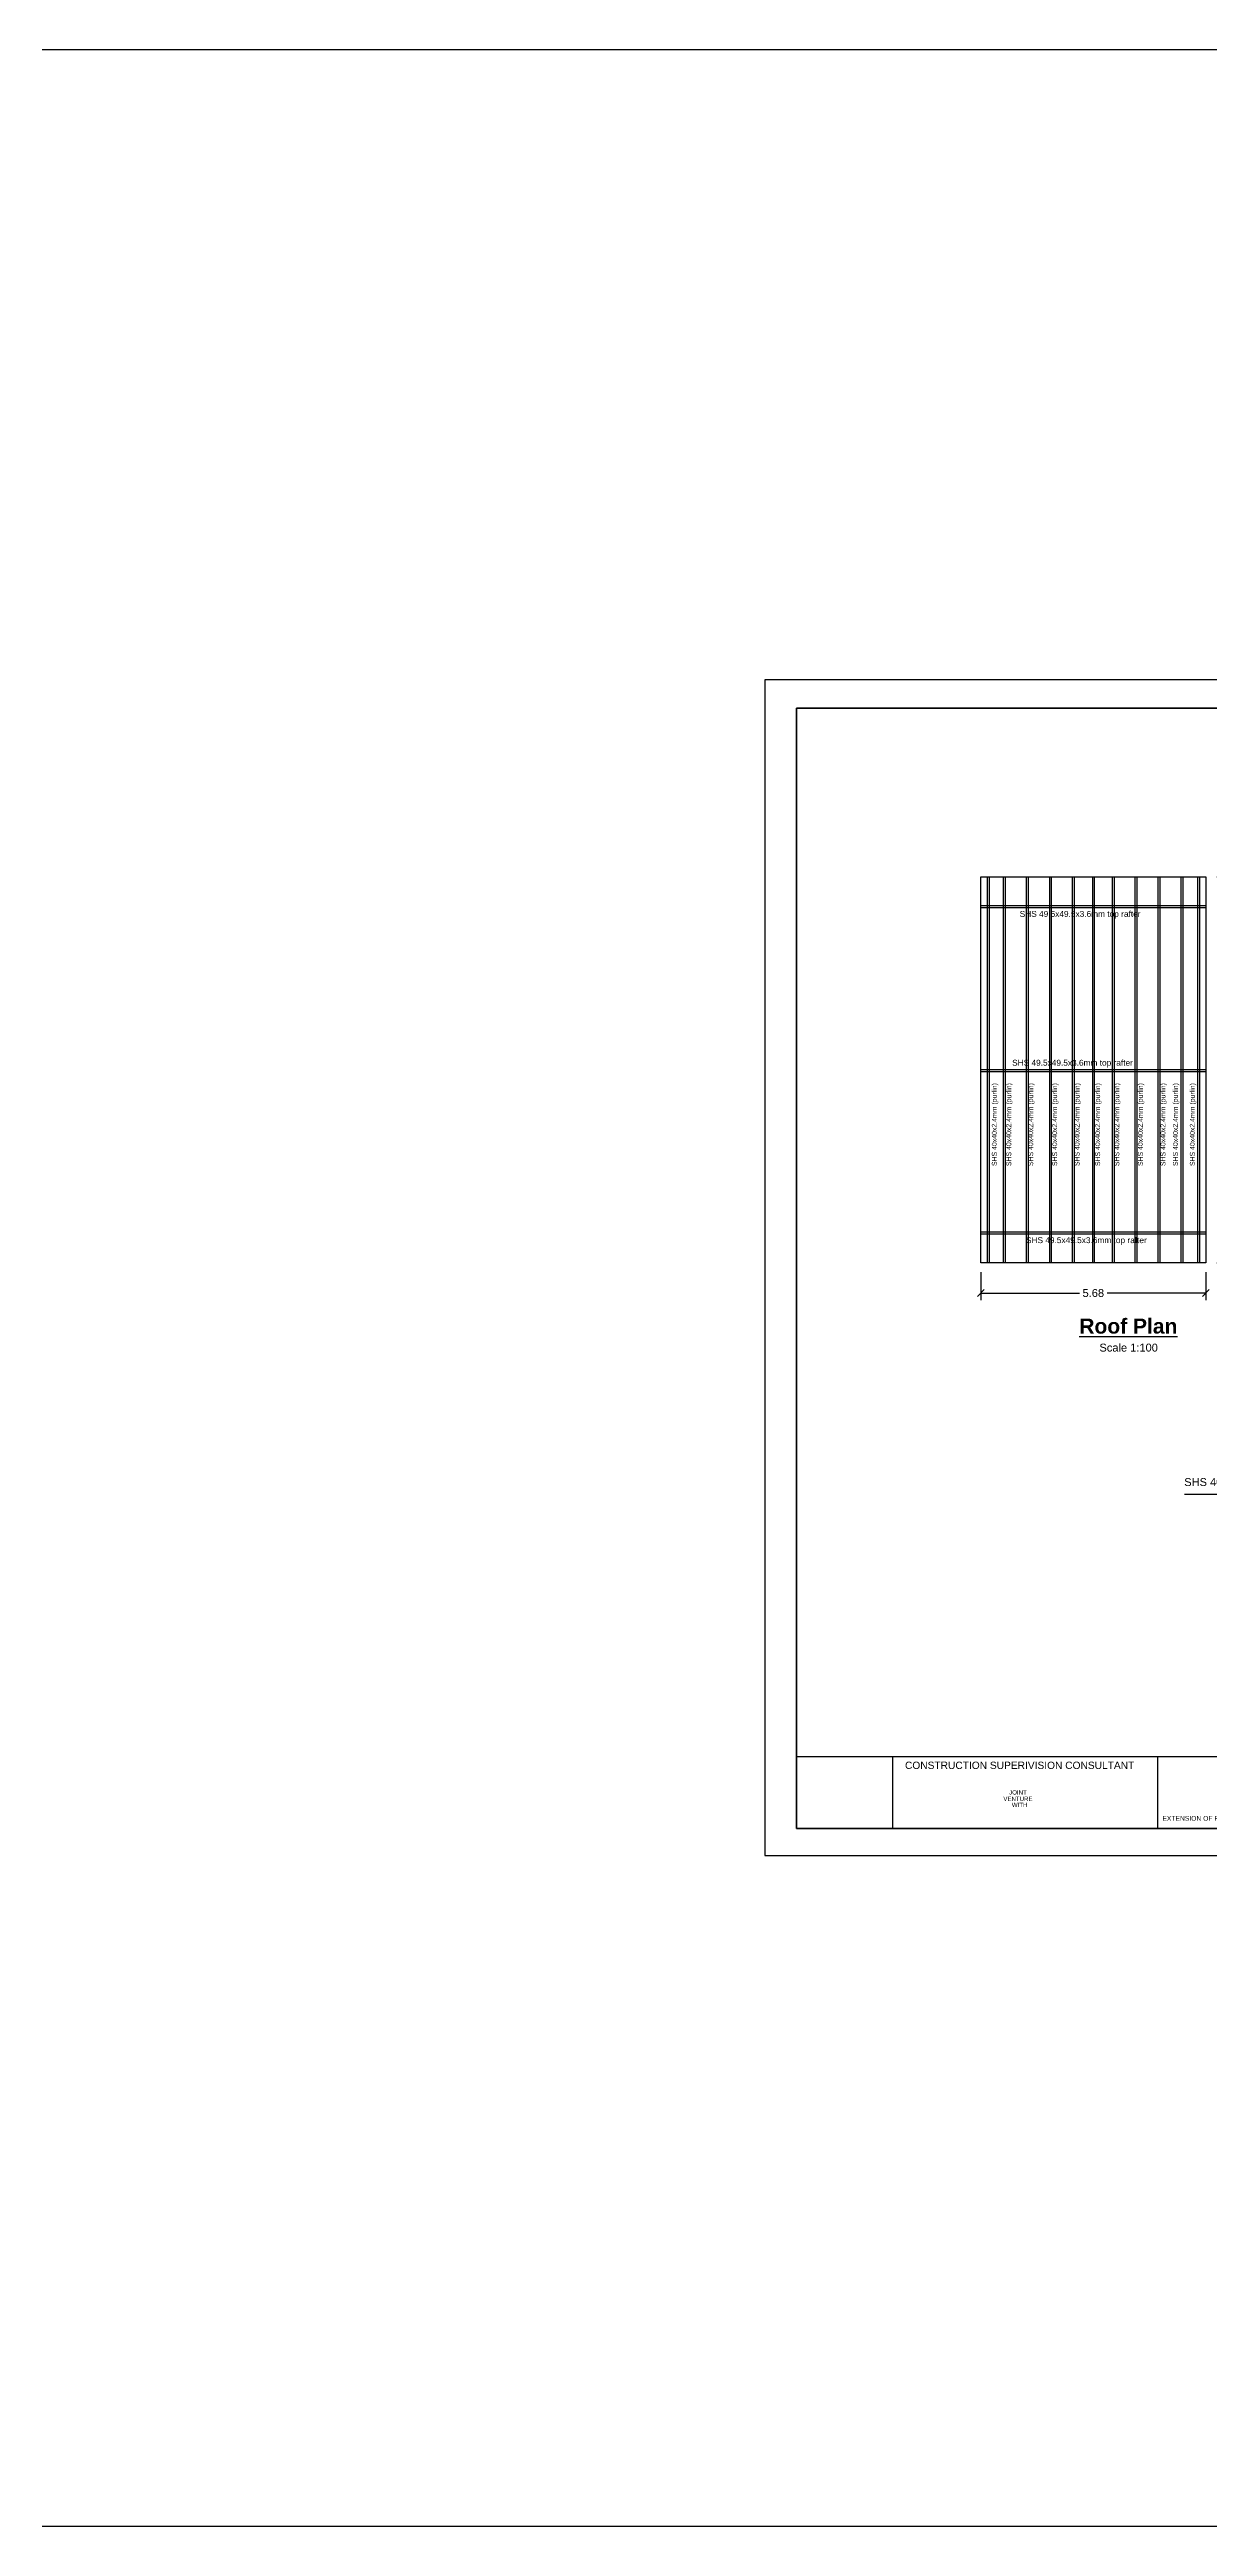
# Model space of a CAD drawing. Header units: metres. Extents: x 428 to 3974, y -4076 to 3914.
# Drawn here: x 1117.3 to 1146.6, y -410.5 to -347.9 of the extents above; entities that cross this region are included whole.
import ezdxf
from ezdxf.enums import TextEntityAlignment as Align

# ---------------------------------------------------------------- set-up
doc = ezdxf.new("R2010")
doc.units = ezdxf.units.M
doc.header["$MEASUREMENT"] = 0
doc.header["$PDMODE"] = 2
doc.linetypes.add('CONTINOUS', pattern=[0])
for name, color, linetype in [('Dimension', 7, 'Continuous'), ('Frame', 7, 'Continuous'), ('Roof', 221, 'CONTINOUS'), ('trench', 7, 'Continuous'), ('wall', 150, 'Continuous'), ('window', 2, 'Continuous')]:
    doc.layers.add(name, color=color, linetype=linetype)
doc.styles.add('ARIAL', font='arial.ttf')
doc.styles.add('labor camp', font='arial.ttf')
doc.dimstyles.new('1@100', dxfattribs={"dimtxt": 0.2, "dimasz": 0.175, "dimexe": 0.18, "dimexo": 0.0625, "dimgap": 0.09, "dimtad": 0, "dimtih": 1, "dimtoh": 1, "dimzin": 0, "dimdsep": 46, "dimtxsty": 'labor camp', "dimblk": 'OBLIQUE', "dimcen": 0.09, "dimadec": 0, "dimazin": 0, "dimtfac": 1, "dimtofl": 0, "dimtmove": 1, "dimatfit": 3, "dimfxl": 0.525, "dimfxlon": 1, "dimtolj": 1, "dimtzin": 0, "dimarcsym": 0})
doc.dimstyles.new('Copy of 1@25', dxfattribs={"dimtxt": 1, "dimasz": 0.15, "dimexe": 0.01, "dimexo": 0.45, "dimgap": 0.09, "dimtad": 0, "dimtih": 1, "dimtoh": 1, "dimlfac": 0.04, "dimzin": 0, "dimdsep": 46, "dimtxsty": 'labor camp', "dimblk": 'OBLIQUE', "dimcen": 0.09, "dimadec": 0, "dimazin": 0, "dimtfac": 1, "dimtofl": 0, "dimtmove": 1, "dimatfit": 3, "dimfxl": 0.1, "dimfxlon": 1, "dimtolj": 1, "dimtzin": 0, "dimarcsym": 0})

# ---------------------------------------------------------------- blocks, each defined once
blk = doc.blocks.new('_Oblique')
at = {"color": 0, "linetype": 'ByBlock', "lineweight": -2}
blk.add_line((-0.5, -0.5), (0.5, 0.5), dxfattribs=at)
blk = doc.blocks.new('*D186')
at = {"layer": 'Defpoints', "color": 0, "transparency": 16777216}
for p in [(1140.841, -378.542), (1146.525, -378.542), (1146.525, -379.305)]:
    blk.add_point(p, dxfattribs=at)
at = {"layer": 'window', "color": 0, "lineweight": -2, "transparency": 16777216}
for p, q in [((1140.841, -378.78), (1140.841, -379.485)), ((1146.525, -378.78), (1146.525, -379.485)), ((1140.841, -379.305), (1143.333, -379.305)), ((1146.525, -379.305), (1144.033, -379.305))]:
    blk.add_line(p, q, dxfattribs=at)
at = {"layer": 'window', "color": 0, "lineweight": -2, "transparency": 16777216, "xscale": 0.175, "yscale": 0.175, "zscale": 0.175, "rotation": 180}
blk.add_blockref('_Oblique', (1140.841, -379.305), dxfattribs=at)
at = {"layer": 'window', "color": 0, "lineweight": -2, "transparency": 16777216, "xscale": 0.175, "yscale": 0.175, "zscale": 0.175}
blk.add_blockref('_Oblique', (1146.525, -379.305), dxfattribs=at)
at = {"layer": 'window', "color": 0, "lineweight": 5, "transparency": 16777216, "insert": (1143.683, -379.305), "char_height": 0.2, "attachment_point": 5, "style": 'labor camp'}
blk.add_mtext('\\A1;5.68', dxfattribs=at)
blk = doc.blocks.new('*D187')
at = {"layer": 'Defpoints', "color": 0, "transparency": 16777216}
for p in [(1146.525, -368.792), (1146.525, -378.542), (1147.328, -378.542)]:
    blk.add_point(p, dxfattribs=at)
at = {"layer": 'window', "color": 0, "lineweight": -2, "transparency": 16777216}
for p, q in [((1146.803, -368.792), (1147.508, -368.792)), ((1147.328, -368.792), (1147.328, -373.475)), ((1147.328, -378.542), (1147.328, -373.859)), ((1146.803, -378.542), (1147.508, -378.542))]:
    blk.add_line(p, q, dxfattribs=at)
at = {"layer": 'window', "color": 0, "lineweight": -2, "transparency": 16777216, "xscale": 0.175, "yscale": 0.175, "zscale": 0.175}
for p, rotation in [((1147.328, -368.792), 90), ((1147.328, -378.542), 270)]:
    blk.add_blockref('_Oblique', p, dxfattribs=dict(at, rotation=rotation))
at = {"layer": 'window', "color": 0, "lineweight": 5, "transparency": 16777216, "insert": (1147.328, -373.667), "char_height": 0.2, "attachment_point": 5, "style": 'labor camp'}
blk.add_mtext('\\A1;9.75', dxfattribs=at)

msp = doc.modelspace()

# ---------------------------------------------------------------- linework, layer by layer
at = {"layer": 'Defpoints', "color": 3}
msp.add_lwpolyline([(1177.383, -393.516), (1177.383, -363.816), (1135.383, -363.816), (1135.383, -393.516)], close=True, dxfattribs=at)
at = {"layer": 'Frame', "color": 6, "linetype": 'Continuous', "lineweight": 35}
for p, q in [((1176.644, -364.528), (1136.183, -364.528)), ((1136.183, -364.528), (1136.183, -392.828)), ((1136.183, -392.828), (1176.644, -392.828))]:
    msp.add_line(p, q, dxfattribs=at)
at = {"layer": 'Frame', "linetype": 'Continuous', "lineweight": 30}
for p, q in [((1172.351, -391.022), (1136.183, -391.022)), ((1138.615, -392.814), (1138.615, -391.022)), ((1145.315, -392.814), (1145.315, -391.022))]:
    msp.add_line(p, q, dxfattribs=at)
at = {"layer": 'Roof', "color": 5, "lineweight": -2}
for p, q in [((1140.841, -368.792), (1146.525, -368.792)), ((1140.841, -378.542), (1140.841, -368.792)), ((1146.525, -368.792), (1146.525, -378.542)), ((1146.525, -378.542), (1140.841, -378.542))]:
    msp.add_line(p, q, dxfattribs=at)
at = {"layer": 'Roof'}
for p, q in [((1140.999, -368.792), (1140.999, -378.542)), ((1141.048, -368.792), (1141.048, -378.542)), ((1141.406, -368.792), (1141.406, -378.542)), ((1141.454, -368.792), (1141.454, -378.542)), ((1141.987, -368.792), (1141.987, -378.542)), ((1142.035, -368.792), (1142.035, -378.542)), ((1142.573, -368.792), (1142.573, -378.542)), ((1142.621, -368.792), (1142.621, -378.542)), ((1143.152, -368.792), (1143.152, -378.542)), ((1143.2, -368.792), (1143.2, -378.542)), ((1143.658, -368.792), (1143.658, -378.542)), ((1143.708, -368.792), (1143.708, -378.542)), ((1144.162, -368.792), (1144.162, -378.542)), ((1144.211, -368.792), (1144.211, -378.542)), ((1144.73, -368.792), (1144.73, -378.542)), ((1144.779, -368.792), (1144.779, -378.542)), ((1145.313, -368.792), (1145.313, -378.542)), ((1145.362, -368.792), (1145.362, -378.542)), ((1145.896, -368.792), (1145.896, -378.542)), ((1145.946, -368.792), (1145.946, -378.542)), ((1146.318, -368.792), (1146.318, -378.542)), ((1146.366, -368.792), (1146.366, -378.542))]:
    msp.add_line(p, q, dxfattribs=at)
at = {"layer": 'trench'}
msp.add_lwpolyline([(942.934, -347.896), (1189.471, -347.896), (1189.471, -410.459), (942.934, -410.459)], close=True, dxfattribs=at)
at = {"layer": 'wall', "color": 40}
for p, q in [((1140.841, -369.516), (1146.525, -369.516)), ((1140.841, -369.566), (1146.525, -369.566)), ((1146.525, -373.667), (1140.841, -373.667)), ((1146.525, -373.717), (1140.841, -373.717)), ((1146.525, -377.768), (1140.841, -377.768)), ((1146.525, -377.818), (1140.841, -377.818))]:
    msp.add_line(p, q, dxfattribs=at)

# ---------------------------------------------------------------- texts
at = {"layer": 'Dimension', "style": 'labor camp'}
for s, insert, char_height, width, attachment_point in [('SHS 49.5x49.5x3.6mm top rafter', (1143.349, -369.751), 0.15, 3.4984, 5), ('SHS 49.5x49.5x3.6mm top rafter', (1143.157, -373.511), 0.15, 3.4984, 5), ('SHS 49.5x49.5x3.6mm top rafter', (1143.507, -377.992), 0.15, 3.4984, 5), ('{\\fArial|b1|i0|c0|p34;\\H1.086x;     \\LRoof Plan\\l\\P\\L  \\H0.9211x;\\l       \\fArial|b0|i0|c0|p34;\\H0.5714x;Scale 1:100}', (1142.591, -379.95), 0.35, 4.21981, 1), ('\\pt4;SHS 40x40.5x2.4mm (Purlin)', (1145.979, -383.979), 0.2, 3.78256, 1)]:
    msp.add_mtext(s, dxfattribs=dict(at, insert=insert, char_height=char_height, width=width, attachment_point=attachment_point))
at = {"layer": 'Dimension', "char_height": 0.125, "width": 2.48036, "attachment_point": 5, "rotation": 90, "style": 'labor camp'}
for insert in [(1141.305, -375.05), (1141.671, -375.05), (1142.224, -375.05), (1142.829, -375.05), (1143.395, -375.05), (1143.915, -375.05), (1144.4, -375.05), (1144.994, -375.05), (1145.565, -375.05), (1145.879, -375.05), (1146.307, -375.05)]:
    msp.add_mtext('SHS 40x40x2.4mm (purlin)\\P ', dxfattribs=dict(at, insert=insert))
at = {"layer": 'Frame', "color": 7, "linetype": 'Continuous', "style": 'ARIAL'}
msp.add_text('CONSTRUCTION SUPERIVISION CONSULTANT', height=0.18429, dxfattribs=at).set_placement((1138.925, -391.326))
for s, height, p in [('VENTURE ', 0.1103, (1141.8, -392.081)), ('JOINT ', 0.1103, (1141.8, -391.917)), (' WITH', 0.1103, (1141.8, -392.234)), ('EXTENSION OF PARALLEL TAXIWAY TO CONNECT RUNWAY 02 END AT TIA AND ASSOCITED WORKS', 0.12178, (1149.581, -392.573))]:
    msp.add_text(s, height=height, dxfattribs=at).set_placement(p, align=Align.MIDDLE)

# ---------------------------------------------------------------- dimensions: what is measured, and where the dimension line sits
at = {"layer": 'window', "color": 0, "lineweight": 5}
dim = msp.add_linear_dim(base=(1147.328, -378.542), p1=(1146.525, -368.792), p2=(1146.525, -378.542), angle=90, dimstyle='1@100', dxfattribs=at)
dim.commit()
dim.dimension.update_dxf_attribs({"geometry": '*D187', "text_midpoint": (1147.328, -373.667)})
dim = msp.add_linear_dim(base=(1146.525, -379.305), p1=(1140.841, -378.542), p2=(1146.525, -378.542), dimstyle='1@100', dxfattribs=at)
dim.commit()
dim.dimension.update_dxf_attribs({"geometry": '*D186', "text_midpoint": (1143.683, -379.305)})

# ---------------------------------------------------------------- leaders
at = {"layer": 'trench'}
msp.add_leader([(1151.288, -385.922), (1149.67, -384.393), (1145.984, -384.393)], dimstyle='Copy of 1@25', override={"dimgap": 0.09, "dimtad": 0}, dxfattribs=at)

doc.saveas('drawing.dxf')
